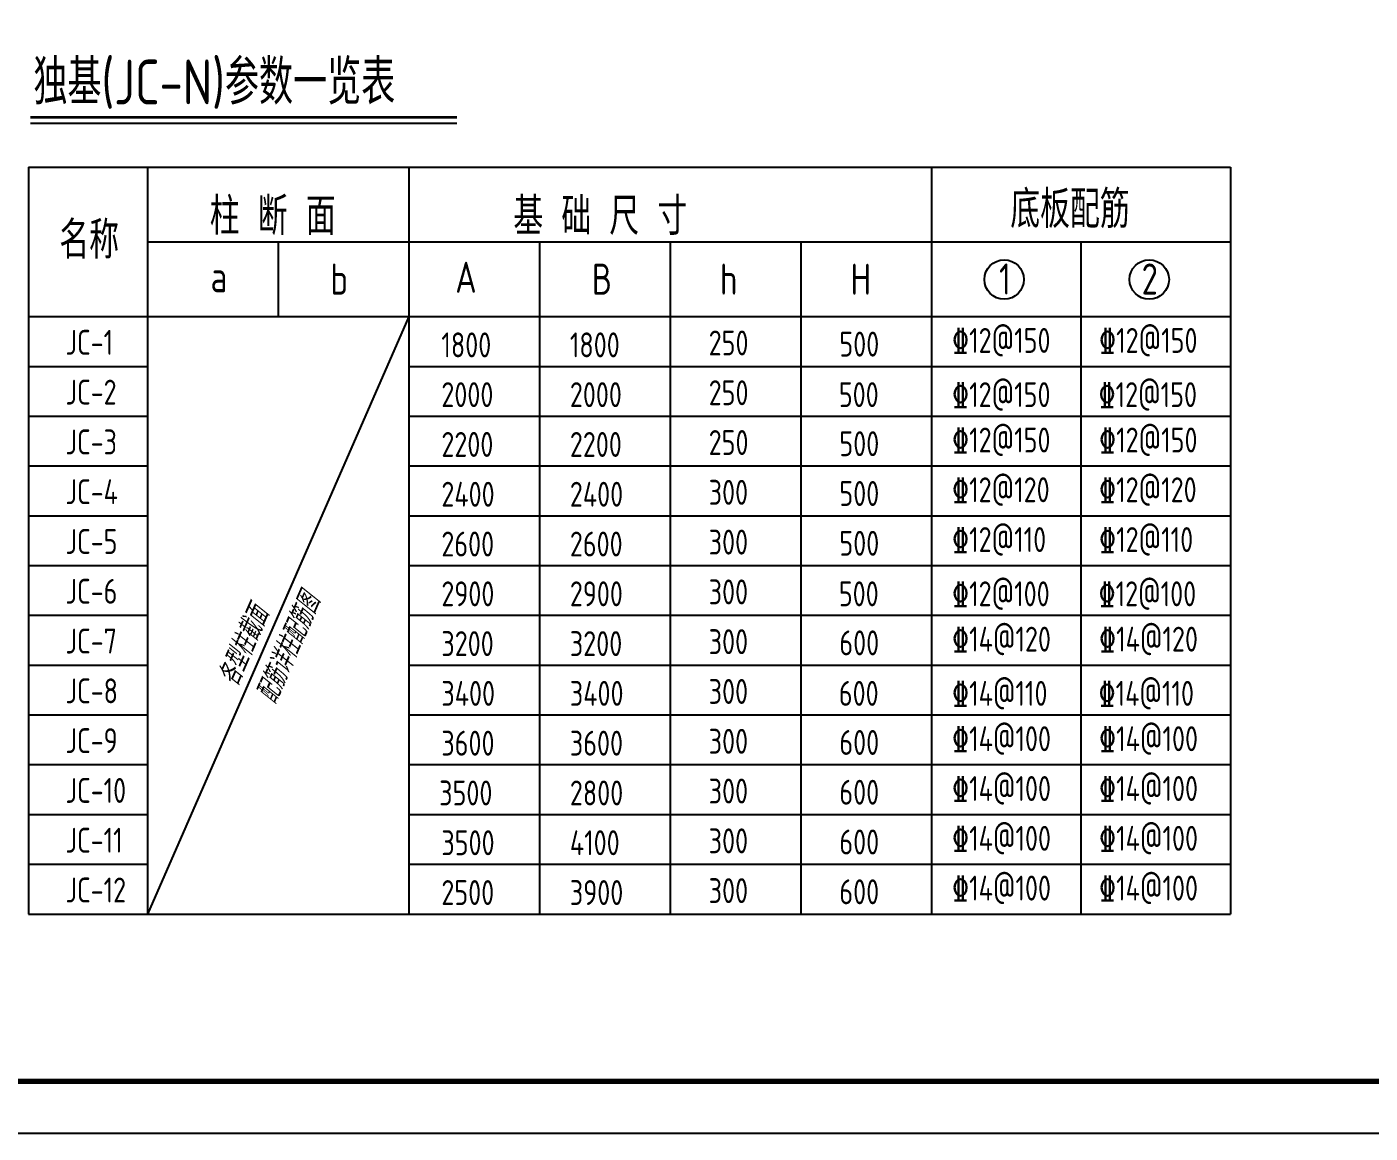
# Model space of a CAD drawing. Extents: x 169490 to 7584583, y -2399407 to 1374371.
# Drawn here: x 359789 to 385692, y 795791 to 817122 of the extents above; entities that cross this region are included whole.
import ezdxf

# ---------------------------------------------------------------- set-up
doc = ezdxf.new("R2010")
doc.units = 0
doc.header["$LTSCALE"] = 100
doc.layers.get('0').update_dxf_attribs({"linetype": 'CONTINUOUS'})
for name, color, linetype in [('350', 7, 'CONTINUOUS'), ('LAYER1', 2, 'CONTINUOUS'), ('PUB_DIM', 3, 'CONTINUOUS'), ('PUB_TEXT', 4, 'CONTINUOUS'), ('S-WALL-WLINE1', 191, 'CONTINUOUS'), ('TEXT', 7, 'CONTINUOUS'), ('图框', 140, 'CONTINUOUS')]:
    doc.layers.add(name, color=color, linetype=linetype)
doc.styles.add('_HZDX', font='tssdeng.shx', dxfattribs={"width": 0.8, "bigfont": 'tssdchn.shx'})
doc.styles.add('TSSD_REIN', font='tssdeng.shx', dxfattribs={"width": 0.7, "bigfont": 'hztxt.shx'})

msp = doc.modelspace()

# ---------------------------------------------------------------- linework, layer by layer
at = {"ltscale": 10}
msp.add_lwpolyline([(406537, 854191.4), (311932.1, 854191.4), (311932.1, 796791.4), (406537, 796791.4)], close=True, dxfattribs=at)
at = {"layer": '350'}
msp.add_line((359856.2, 815264.8), (368083.2, 815264.8), dxfattribs=at)
at = {"layer": '350', "const_width": 56}
msp.add_lwpolyline([(359856.2, 815377), (368083.2, 815377)], dxfattribs=at)
at = {"layer": 'LAYER1'}
for centre in [(378633.9, 812249.4), (381433, 812249.4)]:
    msp.add_circle(centre, 380.2, dxfattribs=at)
at = {"layer": 'PUB_DIM'}
for p, q in [((359820.8, 814416.1), (359820.8, 800016.1)), ((359820.8, 814416.1), (382996.1, 814416.1)), ((362116.1, 814416.1), (362116.1, 800016.1)), ((367156.1, 814416.1), (367156.1, 809616.1)), ((377236.1, 814416.1), (377236.1, 806736.1)), ((377236.1, 814416.1), (377236.1, 800016.1)), ((382996.1, 814416.1), (382996.1, 800016.1)), ((362116.1, 812976.1), (382996.1, 812976.1)), ((364636.1, 812976.1), (364636.1, 811536.1)), ((367156.1, 812976.1), (367156.1, 800016.1)), ((369676.1, 812976.1), (369676.1, 800016.1)), ((372196.1, 812976.1), (372196.1, 800016.1)), ((374716.1, 812976.1), (374716.1, 800016.1)), ((380116.1, 812976.1), (380116.1, 800016.1)), ((359820.8, 811536.1), (377236.1, 811536.1)), ((377236.1, 811536.1), (382996.1, 811536.1)), ((359820.8, 810576.1), (362116.1, 810576.1)), ((367156.1, 810576.1), (377236.1, 810576.1)), ((377236.1, 810576.1), (382996.1, 810576.1)), ((359820.8, 809616.1), (362116.1, 809616.1)), ((359820.8, 809616.1), (362116.1, 809616.1)), ((359820.8, 809616.1), (362116.1, 809616.1)), ((359820.8, 809616.1), (362116.1, 809616.1)), ((359820.8, 809616.1), (362116.1, 809616.1)), ((359820.8, 809616.1), (362116.1, 809616.1)), ((359820.8, 809616.1), (362116.1, 809616.1)), ((359820.8, 809616.1), (362116.1, 809616.1)), ((359820.8, 809616.1), (362116.1, 809616.1)), ((359820.8, 809616.1), (362116.1, 809616.1)), ((359820.8, 809616.1), (362116.1, 809616.1)), ((359820.8, 809616.1), (362116.1, 809616.1)), ((367156.1, 809616.1), (377236.1, 809616.1)), ((367156.1, 809616.1), (377236.1, 809616.1)), ((367156.1, 809616.1), (382996.1, 809616.1)), ((367156.1, 809616.1), (377236.1, 809616.1)), ((377236.1, 809616.1), (382996.1, 809616.1)), ((377236.1, 809616.1), (382996.1, 809616.1)), ((377236.1, 809616.1), (382996.1, 809616.1)), ((359820.8, 808656.1), (362116.1, 808656.1)), ((367156.1, 808656.1), (377236.1, 808656.1)), ((377236.1, 808656.1), (382996.1, 808656.1)), ((359820.8, 807696.1), (362116.1, 807696.1)), ((359820.8, 807696.1), (362116.1, 807696.1)), ((359820.8, 807696.1), (362116.1, 807696.1)), ((359820.8, 807696.1), (362116.1, 807696.1)), ((359820.8, 807696.1), (362116.1, 807696.1)), ((359820.8, 807696.1), (362116.1, 807696.1)), ((359820.8, 807696.1), (362116.1, 807696.1)), ((359820.8, 807696.1), (362116.1, 807696.1)), ((359820.8, 807696.1), (362116.1, 807696.1)), ((359820.8, 807696.1), (362116.1, 807696.1)), ((359820.8, 807696.1), (362116.1, 807696.1)), ((359820.8, 807696.1), (362116.1, 807696.1)), ((367156.1, 807696.1), (377236.1, 807696.1)), ((367156.1, 807696.1), (377236.1, 807696.1)), ((367156.1, 807696.1), (382996.1, 807696.1)), ((367156.1, 807696.1), (377236.1, 807696.1)), ((377236.1, 807696.1), (382996.1, 807696.1)), ((377236.1, 807696.1), (382996.1, 807696.1)), ((377236.1, 807696.1), (382996.1, 807696.1)), ((359820.8, 806736.1), (362116.1, 806736.1)), ((359820.8, 806736.1), (362116.1, 806736.1)), ((359820.8, 806736.1), (362116.1, 806736.1)), ((359820.8, 806736.1), (362116.1, 806736.1)), ((359820.8, 806736.1), (362116.1, 806736.1)), ((359820.8, 806736.1), (362116.1, 806736.1)), ((359820.8, 806736.1), (362116.1, 806736.1)), ((359820.8, 806736.1), (362116.1, 806736.1)), ((359820.8, 806736.1), (362116.1, 806736.1)), ((359820.8, 806736.1), (362116.1, 806736.1)), ((359820.8, 806736.1), (362116.1, 806736.1)), ((359820.8, 806736.1), (362116.1, 806736.1)), ((367156.1, 806736.1), (377236.1, 806736.1)), ((367156.1, 806736.1), (377236.1, 806736.1)), ((367156.1, 806736.1), (382996.1, 806736.1)), ((367156.1, 806736.1), (377236.1, 806736.1)), ((377236.1, 806736.1), (382996.1, 806736.1)), ((377236.1, 806736.1), (382996.1, 806736.1)), ((377236.1, 806736.1), (382996.1, 806736.1)), ((359820.8, 805776.1), (362116.1, 805776.1)), ((367156.1, 805776.1), (377236.1, 805776.1)), ((377236.1, 805776.1), (382996.1, 805776.1)), ((359820.8, 804816.1), (362116.1, 804816.1)), ((359820.8, 804816.1), (362116.1, 804816.1)), ((359820.8, 804816.1), (362116.1, 804816.1)), ((359820.8, 804816.1), (362116.1, 804816.1)), ((359820.8, 804816.1), (362116.1, 804816.1)), ((359820.8, 804816.1), (362116.1, 804816.1)), ((359820.8, 804816.1), (362116.1, 804816.1)), ((359820.8, 804816.1), (362116.1, 804816.1)), ((359820.8, 804816.1), (362116.1, 804816.1)), ((359820.8, 804816.1), (362116.1, 804816.1)), ((359820.8, 804816.1), (362116.1, 804816.1)), ((359820.8, 804816.1), (362116.1, 804816.1)), ((367156.1, 804816.1), (377236.1, 804816.1)), ((367156.1, 804816.1), (377236.1, 804816.1)), ((367156.1, 804816.1), (382996.1, 804816.1)), ((367156.1, 804816.1), (377236.1, 804816.1)), ((377236.1, 804816.1), (382996.1, 804816.1)), ((377236.1, 804816.1), (382996.1, 804816.1)), ((377236.1, 804816.1), (382996.1, 804816.1)), ((359820.8, 803856.1), (362116.1, 803856.1)), ((367156.1, 803856.1), (377236.1, 803856.1)), ((377236.1, 803856.1), (382996.1, 803856.1)), ((359820.8, 802896.1), (362116.1, 802896.1)), ((359820.8, 802896.1), (362116.1, 802896.1)), ((359820.8, 802896.1), (362116.1, 802896.1)), ((359820.8, 802896.1), (362116.1, 802896.1)), ((359820.8, 802896.1), (362116.1, 802896.1)), ((359820.8, 802896.1), (362116.1, 802896.1)), ((359820.8, 802896.1), (362116.1, 802896.1)), ((359820.8, 802896.1), (362116.1, 802896.1)), ((359820.8, 802896.1), (362116.1, 802896.1)), ((359820.8, 802896.1), (362116.1, 802896.1)), ((359820.8, 802896.1), (362116.1, 802896.1)), ((359820.8, 802896.1), (362116.1, 802896.1)), ((367156.1, 802896.1), (377236.1, 802896.1)), ((367156.1, 802896.1), (377236.1, 802896.1)), ((367156.1, 802896.1), (382996.1, 802896.1)), ((367156.1, 802896.1), (377236.1, 802896.1)), ((377236.1, 802896.1), (382996.1, 802896.1)), ((377236.1, 802896.1), (382996.1, 802896.1)), ((377236.1, 802896.1), (382996.1, 802896.1)), ((359820.8, 801936.1), (362116.1, 801936.1)), ((359820.8, 801936.1), (362116.1, 801936.1)), ((359820.8, 801936.1), (362116.1, 801936.1)), ((359820.8, 801936.1), (362116.1, 801936.1)), ((359820.8, 801936.1), (362116.1, 801936.1)), ((359820.8, 801936.1), (362116.1, 801936.1)), ((359820.8, 801936.1), (362116.1, 801936.1)), ((359820.8, 801936.1), (362116.1, 801936.1)), ((359820.8, 801936.1), (362116.1, 801936.1)), ((359820.8, 801936.1), (362116.1, 801936.1)), ((359820.8, 801936.1), (362116.1, 801936.1)), ((359820.8, 801936.1), (362116.1, 801936.1)), ((367156.1, 801936.1), (377236.1, 801936.1)), ((367156.1, 801936.1), (377236.1, 801936.1)), ((367156.1, 801936.1), (382996.1, 801936.1)), ((367156.1, 801936.1), (377236.1, 801936.1)), ((377236.1, 801936.1), (382996.1, 801936.1)), ((377236.1, 801936.1), (382996.1, 801936.1)), ((377236.1, 801936.1), (382996.1, 801936.1)), ((359820.8, 800976.1), (362116.1, 800976.1)), ((359820.8, 800976.1), (362116.1, 800976.1)), ((359820.8, 800976.1), (362116.1, 800976.1)), ((359820.8, 800976.1), (362116.1, 800976.1)), ((359820.8, 800976.1), (362116.1, 800976.1)), ((359820.8, 800976.1), (362116.1, 800976.1)), ((359820.8, 800976.1), (362116.1, 800976.1)), ((359820.8, 800976.1), (362116.1, 800976.1)), ((359820.8, 800976.1), (362116.1, 800976.1)), ((359820.8, 800976.1), (362116.1, 800976.1)), ((359820.8, 800976.1), (362116.1, 800976.1)), ((359820.8, 800976.1), (362116.1, 800976.1)), ((367156.1, 800976.1), (377236.1, 800976.1)), ((367156.1, 800976.1), (377236.1, 800976.1)), ((367156.1, 800976.1), (382996.1, 800976.1)), ((367156.1, 800976.1), (377236.1, 800976.1)), ((377236.1, 800976.1), (382996.1, 800976.1)), ((377236.1, 800976.1), (382996.1, 800976.1)), ((377236.1, 800976.1), (382996.1, 800976.1)), ((359820.8, 800016.1), (362116.1, 800016.1)), ((359820.8, 800016.1), (362116.1, 800016.1)), ((359820.8, 800016.1), (362116.1, 800016.1)), ((359820.8, 800016.1), (362116.1, 800016.1)), ((359820.8, 800016.1), (362116.1, 800016.1)), ((359820.8, 800016.1), (362116.1, 800016.1)), ((359820.8, 800016.1), (362116.1, 800016.1)), ((359820.8, 800016.1), (362116.1, 800016.1)), ((359820.8, 800016.1), (362116.1, 800016.1)), ((359820.8, 800016.1), (362116.1, 800016.1)), ((359820.8, 800016.1), (382996.1, 800016.1)), ((367156.1, 800016.1), (377236.1, 800016.1)), ((367156.1, 800016.1), (377236.1, 800016.1)), ((377236.1, 800016.1), (382996.1, 800016.1)), ((377236.1, 800016.1), (382996.1, 800016.1))]:
    msp.add_line(p, q, dxfattribs=at)
at = {"layer": 'S-WALL-WLINE1', "ltscale": 5}
msp.add_line((367156.1, 811536.1), (362116.1, 800016.1), dxfattribs=at)
at = {"layer": 'TEXT', "color": 2}
for p, q in [((359820.8, 809616.1), (362116.1, 809616.1)), ((359820.8, 807696.1), (362116.1, 807696.1)), ((359820.8, 806736.1), (362116.1, 806736.1)), ((359820.8, 804816.1), (362116.1, 804816.1)), ((359820.8, 802896.1), (362116.1, 802896.1)), ((359820.8, 801936.1), (362116.1, 801936.1)), ((359820.8, 800976.1), (362116.1, 800976.1)), ((359820.8, 800016.1), (362116.1, 800016.1))]:
    msp.add_line(p, q, dxfattribs=at)
at = {"layer": '图框'}
msp.add_lwpolyline([(309432.1, 795791.4), (414532.1, 795791.4), (414532.1, 855191.4), (309432.1, 855191.4)], close=True, dxfattribs=at)
at = {"layer": '图框', "const_width": 100}
msp.add_lwpolyline([(311932.1, 796791.4), (413532.1, 796791.4), (413532.1, 854191.4), (311932.1, 854191.4)], close=True, dxfattribs=at)

# ---------------------------------------------------------------- texts
at = {"layer": 'PUB_DIM', "color": 7, "style": 'TSSD_REIN', "oblique": 15, "width": 0.7}
for s, p in [('各型柱截面', (363856.7, 804368.8)), ('配筋详柱配筋图', (364590.6, 804035.6))]:
    msp.add_text(s, height=450, rotation=66.37062, dxfattribs=at).set_placement(p)
at = {"layer": 'PUB_TEXT', "color": 0, "style": '_HZDX', "width": 0.8}
msp.add_text('独基(JC-N)参数一览表', height=864, dxfattribs=at).set_placement((359914.9, 815626.1))
at = {"layer": 'TEXT', "style": 'TSSD_REIN', "width": 0.8}
for s, height, p in [('柱 断 面', 720, (363316.3, 813111.7)), ('基 础 尺 寸', 720, (369169.4, 813111.7)), ('底板配筋 ', 720, (378751.6, 813244.7)), ('名称', 720, (360415.5, 812652.5)), ('A', 600, (368050.6, 811994.4)), ('a', 600, (363330.5, 812004.4)), ('b', 600, (365643.6, 811957.4)), ('B', 600, (370683.6, 811957.4)), ('h', 600, (373152.6, 811957.4)), ('H', 600, (375672.6, 811957.4)), ('1', 600, (378535, 811959.9)), ('2', 600, (381285.7, 811959.9)), ('250', 480, (372937, 810787.1)), ('1800', 480, (367782, 810750.2)), ('1800', 480, (370260.1, 810750.2)), ('500', 480, (375457, 810764.3)), ('2000', 480, (367782, 809790.2)), ('2000', 480, (370260.1, 809790.2)), ('250', 480, (372937, 809827.1)), ('500', 480, (375446.7, 809790.2)), ('2200', 480, (367782, 808830.2)), ('2200', 480, (370260.1, 808830.2)), ('250', 480, (372937, 808867.1)), ('500', 480, (375457, 808844.3)), ('2400', 480, (367782, 807870.2)), ('2400', 480, (370260.1, 807870.2)), ('300', 480, (372937, 807907.1)), ('500', 480, (375457, 807884.3)), ('2600', 480, (367782, 806910.2)), ('2600', 480, (370260.1, 806910.2)), ('300', 480, (372937, 806947.1)), ('500', 480, (375457, 806924.3)), ('2900', 480, (367782, 805950.2)), ('2900', 480, (370260.1, 805950.2)), ('300', 480, (372937, 805987.1)), ('500', 480, (375446.7, 805950.2)), ('3200', 480, (367782, 804990.2)), ('3200', 480, (370260.1, 804990.2)), ('300', 480, (372937, 805027.1)), ('600', 480, (375457, 805004.3)), ('300', 480, (372937, 804067.1)), ('3400', 480, (367782, 804030.2)), ('3400', 480, (370260.1, 804030.2)), ('600', 480, (375446.7, 804030.2)), ('3600', 480, (367782, 803070.2)), ('3600', 480, (370260.1, 803070.2)), ('300', 480, (372937, 803107.1)), ('600', 480, (375457, 803084.3)), ('3500', 480, (367740.1, 802110.2)), ('2800', 480, (370260.1, 802110.2)), ('300', 480, (372937, 802147.1)), ('600', 480, (375457, 802124.3)), ('3500', 480, (367782, 801150.2)), ('4100', 480, (370260.1, 801150.2)), ('300', 480, (372937, 801187.1)), ('600', 480, (375457, 801164.3)), ('2500', 480, (367782, 800190.2)), ('3900', 480, (370260.1, 800190.2)), ('300', 480, (372937, 800227.1)), ('600', 480, (375457, 800204.3))]:
    msp.add_text(s, height=height, dxfattribs=at).set_placement(p)
at = {"layer": 'TEXT', "color": 1, "style": 'TSSD_REIN', "width": 0.8}
for s, p in [('JC-1', (360535, 810799.1)), ('JC-2', (360535, 809839.1)), ('JC-3', (360535, 808879.1)), ('JC-4', (360535, 807919.1)), ('JC-5', (360535, 806959.1)), ('JC-6', (360535, 805999.1)), ('JC-7', (360535, 805039.1)), ('JC-8', (360535, 804079.1)), ('JC-9', (360535, 803119.1)), ('JC-10', (360535, 802159.1)), ('JC-11', (360535, 801199.1)), ('JC-12', (360535, 800239.1))]:
    msp.add_text(s, height=480, dxfattribs=at).set_placement(p)
at = {"layer": 'TEXT', "color": 2, "style": 'TSSD_REIN', "width": 0.8}
for s, p in [('%%13212@150', (377629.8, 810836)), ('%%13212@150', (380464.5, 810836)), ('%%13212@150', (377629.8, 809790.2)), ('%%13212@150', (380454.8, 809790.2)), ('%%13212@150', (377629.8, 808916)), ('%%13212@150', (380464.5, 808916)), ('%%13212@120', (377629.8, 807956)), ('%%13212@120', (380464.5, 807956)), ('%%13212@110', (377629.8, 806996)), ('%%13212@110', (380464.5, 806996)), ('%%13212@100', (377629.8, 805950.2)), ('%%13212@100', (380454.8, 805950.2)), ('%%13214@120', (377629.8, 805076)), ('%%13214@120', (380464.5, 805076)), ('%%13214@110', (377629.8, 804030.2)), ('%%13214@110', (380454.8, 804030.2)), ('%%13214@100', (377629.8, 803156)), ('%%13214@100', (380464.5, 803156)), ('%%13214@100', (377629.8, 802196)), ('%%13214@100', (380464.5, 802196)), ('%%13214@100', (377629.8, 801236)), ('%%13214@100', (380464.5, 801236)), ('%%13214@100', (377629.8, 800276)), ('%%13214@100', (380464.5, 800276))]:
    msp.add_text(s, height=480, dxfattribs=at).set_placement(p)

doc.saveas('drawing.dxf')
